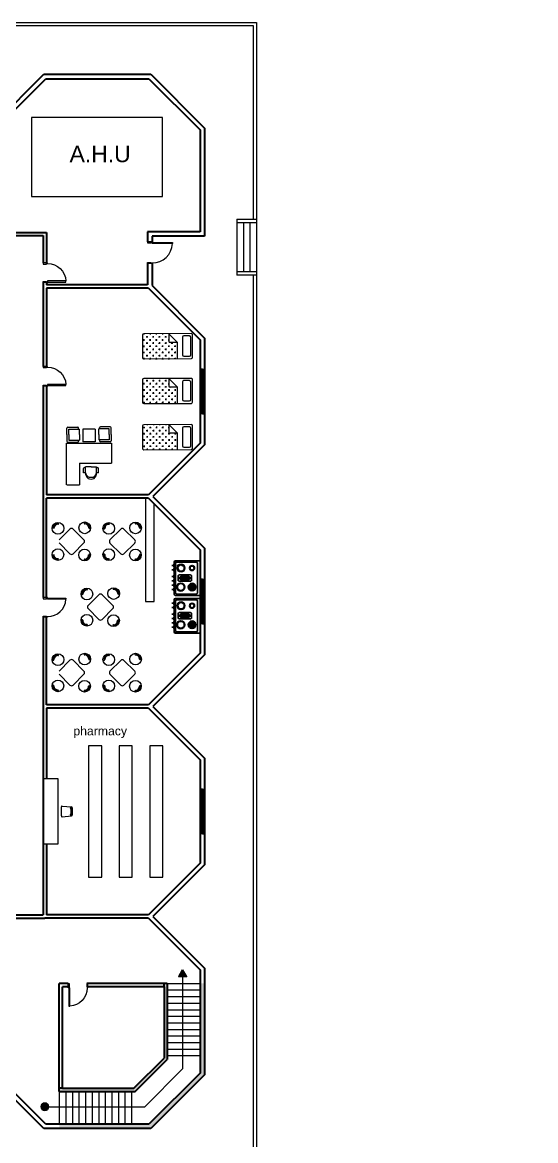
# Model space of a CAD drawing. Extents: x -15 to 148, y 313 to 399.
# Drawn here: x 124.4 to 147.8, y 347.9 to 399.1 of the extents above; entities that cross this region are included whole.
import ezdxf

# ---------------------------------------------------------------- set-up
doc = ezdxf.new("R2010")
doc.units = 0
doc.header["$LTSCALE"] = 0.15
doc.layers.get('0').update_dxf_attribs({"color": 252})
for name, color, linetype in [('0 BDH', 252, 'Continuous'), ('0 sockets', 252, 'Continuous'), ('d1', 252, 'Continuous'), ('FIX', 252, 'Continuous')]:
    doc.layers.add(name, color=color, linetype=linetype)
for name, color, linetype, lineweight in [('anal', 252, 'Continuous', 20), ('DOOR', 252, 'Continuous', 20), ('elev', 252, 'Continuous', 9), ('FUR', 252, 'Continuous', 9), ('sofa', 252, 'Continuous', 9), ('wall', 252, 'Continuous', 30)]:
    doc.layers.add(name, color=color, linetype=linetype, lineweight=lineweight)

# ---------------------------------------------------------------- blocks, each defined once
blk = doc.blocks.new('D100')
at = {"layer": 'DOOR'}
for points in [[(0.03, 0.2), (0.03, 1.14), (0.078, 1.14), (0.078, 0.2)], [(0.03, 0.2), (0, 0.2), (0, 0), (0.05, 0), (0.05, 0.15), (0.03, 0.15)], [(0.97, 0.2), (1, 0.2), (1, 0), (0.95, 0), (0.95, 0.15), (0.97, 0.15)]]:
    blk.add_lwpolyline(points, close=True, dxfattribs=at)
blk.add_circle((0.02, 0.21), 0.01, dxfattribs=at)
blk.add_arc((0.029, 0.2), 0.941, 0.0029, 86.9663, dxfattribs=at)
blk = doc.blocks.new('A$C48FC3568')
at = {"layer": 'FUR'}
h = blk.add_hatch(dxfattribs=at)
h.set_pattern_fill('CROSS', color=256, scale=0.5, style=0)
h.set_pattern_definition([(0, (-34.60875, 58.23435), (0.125, -0.125), [0.0625, -0.1875]), (270, (-34.5775, 58.2656), (-0.125, -0.125), [0.0625, -0.1875])])
h.paths.add_polyline_path([(1.055, 0.703), (1.055, 1), (0.05, 1, 0.414214), (0, 0.95), (0, 0.05, 0.414214), (0.05, 0), (1.402, 0), (1.402, 0.653), (1.105, 0.653, -0.414214)])
for p, q in [((0, 0.95), (0, 0.05)), ((1.95, 1), (0.05, 1)), ((1.402, 0.653), (1.055, 1)), ((1.055, 1), (1.055, 0.703)), ((1.877, 0.909), (1.652, 0.909)), ((2, 0.05), (2, 0.95)), ((1.402, 0.653), (1.105, 0.653)), ((1.402, 0), (1.402, 0.653)), ((1.602, 0.859), (1.602, 0.15)), ((1.927, 0.15), (1.927, 0.859)), ((1.652, 0.1), (1.877, 0.1)), ((0.05, 0), (1.95, 0))]:
    blk.add_line(p, q, dxfattribs=at)
for centre, start, end in [((0.05, 0.95), 90, 180), ((1.652, 0.859), 90, 180), ((1.877, 0.859), 360, 90), ((1.95, 0.95), 360, 90), ((1.105, 0.703), 180, 270), ((0.05, 0.05), 180, 270), ((1.652, 0.15), 180, 270), ((1.877, 0.15), 270, 0), ((1.95, 0.05), 270, 360)]:
    blk.add_arc(centre, 0.05, start, end, dxfattribs=at)
blk = doc.blocks.new('D90')
at = {"layer": 'DOOR'}
for points in [[(0.03, 0.2), (0.03, 1.04), (0.078, 1.04), (0.078, 0.2)], [(0.03, 0.2), (0, 0.2), (0, 0), (0.05, 0), (0.05, 0.15), (0.03, 0.15)], [(0.87, 0.2), (0.9, 0.2), (0.9, 0), (0.85, 0), (0.85, 0.15), (0.87, 0.15)]]:
    blk.add_lwpolyline(points, close=True, dxfattribs=at)
blk.add_circle((0.02, 0.21), 0.01, dxfattribs=at)
blk.add_arc((0.025, 0.197), 0.845, 0.2218, 86.3889, dxfattribs=at)
blk = doc.blocks.new('*X25')
at = {"color": 0}
for p, q in [((0.125, 0.561), (0.125, 0.644)), ((0.15, 0.538), (0.15, 0.667)), ((0.175, 0.529), (0.175, 0.676)), ((0.2, 0.529), (0.2, 0.676)), ((0.225, 0.538), (0.225, 0.667)), ((0.25, 0.562), (0.25, 0.643))]:
    blk.add_line(p, q, dxfattribs=at)
blk = doc.blocks.new('Ch01')
at = {"layer": 'FUR'}
for p, q in [((-0.499, -0.205), (-0.499, 0.207)), ((-0.455, 0.247), (-0.035, 0.205)), ((0.001, 0.165), (0.001, -0.163)), ((-0.455, -0.244), (-0.035, -0.202))]:
    blk.add_line(p, q, dxfattribs=at)
for centre, radius, start, end in [((-0.459, 0.207), 0.04, 84.2894, 180), ((-0.055, 0.168), 0.025, 20.5276, 200.5276), ((-0.499, 0.001), 0.449, 339.1935, 20.5276), ((-0.039, 0.165), 0.04, 0, 84.2894), ((-0.499, 0.001), 0.499, 339.1935, 20.5276), ((-0.459, -0.205), 0.04, 180, 275.7106), ((-0.056, -0.167), 0.025, 159.1935, 339.1935), ((-0.039, -0.163), 0.04, 275.7106, 0)]:
    blk.add_arc(centre, radius, start, end, dxfattribs=at)
blk = doc.blocks.new('ARCH')
at = {"layer": 'd1'}
for points in [[(131.7, 355.764), (131.519, 355.45), (131.881, 355.45)], [(125.57, 349.5, 1), (125.23, 349.5, 1)]]:
    blk.add_hatch(color=256, dxfattribs=at).paths.add_polyline_path(points)
at = {"layer": 'wall'}
h = blk.add_hatch(color=256, dxfattribs=at)
h.paths.add_polyline_path([(126.063, 350.35), (126.213, 350.35), (129.475, 350.35), (130.85, 351.725), (130.85, 354.987), (130.85, 355.137), (131, 355.137), (131, 351.663), (129.537, 350.2), (126.063, 350.2)], flags=17)
h.paths.add_polyline_path([(126.063, 348.7), (130.159, 348.7), (132.5, 351.041), (132.5, 355.137), (132.6, 355.137), (132.6, 350.859), (130.341, 348.6), (126.063, 348.6)])
h.paths.add_polyline_path([(126.063, 348.6), (130.341, 348.6), (130.241, 348.5), (126.063, 348.5)])
h.paths.add_polyline_path([(132.6, 355.137), (132.7, 355.137), (132.7, 350.959), (132.6, 350.859)])
at = {"layer": 'anal'}
for p, q in [((82.125, 399.075), (132.6, 399.075)), ((82.275, 398.925), (132.6, 398.925)), ((132.6, 399.075), (135.075, 399.075)), ((132.6, 398.925), (134.925, 398.925)), ((134.925, 398.925), (134.925, 390.6)), ((135.075, 399.075), (135.075, 390.6)), ((134.925, 390.6), (134.925, 390.075)), ((135.075, 390.6), (135.075, 346.125)), ((134.175, 390.075), (134.175, 387.525)), ((134.175, 390.075), (135.075, 390.075)), ((134.175, 389.925), (134.475, 389.925)), ((134.175, 389.925), (135.075, 389.925)), ((134.475, 389.925), (134.475, 387.675)), ((134.775, 389.925), (134.775, 387.675)), ((135.075, 390.075), (135.075, 387.525)), ((135.075, 387.675), (134.175, 387.675)), ((135.075, 387.525), (134.175, 387.525)), ((134.925, 387.525), (134.925, 346.275)), ((132.6, 383.225), (132.5, 383.225)), ((132.7, 383.175), (132.5, 383.175)), ((132.6, 383.175), (132.5, 383.175)), ((132.56, 383.175), (132.56, 382.225)), ((132.585, 383.175), (132.585, 382.225)), ((132.6, 383.225), (132.7, 383.225)), ((132.615, 383.175), (132.615, 382.225)), ((132.64, 383.175), (132.64, 382.225)), ((132.5, 382.175), (132.5, 382.225)), ((132.7, 382.225), (132.5, 382.225)), ((132.7, 382.175), (132.5, 382.175)), ((132.56, 382.175), (132.56, 381.225)), ((132.585, 382.175), (132.585, 381.225)), ((132.615, 382.175), (132.615, 381.225)), ((132.64, 382.175), (132.64, 381.225)), ((132.7, 382.175), (132.7, 382.225)), ((132.7, 381.225), (132.5, 381.225)), ((132.6, 381.225), (132.5, 381.225)), ((132.6, 381.175), (132.5, 381.175)), ((132.6, 381.175), (132.7, 381.175)), ((132.6, 373.625), (132.5, 373.625)), ((132.6, 373.575), (132.5, 373.575)), ((132.7, 373.575), (132.5, 373.575)), ((132.56, 373.575), (132.56, 372.625)), ((132.585, 373.575), (132.585, 372.625)), ((132.6, 373.625), (132.7, 373.625)), ((132.615, 373.575), (132.615, 372.625)), ((132.64, 373.575), (132.64, 372.625)), ((132.7, 372.625), (132.5, 372.625)), ((132.5, 372.575), (132.5, 372.625)), ((132.7, 372.575), (132.5, 372.575)), ((132.56, 372.575), (132.56, 371.625)), ((132.585, 372.575), (132.585, 371.625)), ((132.615, 372.575), (132.615, 371.625)), ((132.64, 372.575), (132.64, 371.625)), ((132.7, 372.575), (132.7, 372.625)), ((132.6, 371.625), (132.5, 371.625)), ((132.7, 371.625), (132.5, 371.625)), ((132.6, 371.575), (132.5, 371.575)), ((132.6, 371.575), (132.7, 371.575)), ((132.6, 364.025), (132.5, 364.025)), ((132.6, 364.025), (132.7, 364.025)), ((132.6, 363.975), (132.5, 363.975)), ((132.7, 363.975), (132.5, 363.975)), ((132.56, 363.975), (132.56, 363.025)), ((132.585, 363.975), (132.585, 363.025)), ((132.615, 363.975), (132.615, 363.025)), ((132.64, 363.975), (132.64, 363.025)), ((132.7, 363.025), (132.5, 363.025)), ((132.5, 362.975), (132.5, 363.025)), ((132.7, 362.975), (132.7, 363.025)), ((132.7, 362.975), (132.5, 362.975)), ((132.56, 362.975), (132.56, 362.025)), ((132.585, 362.975), (132.585, 362.025)), ((132.615, 362.975), (132.615, 362.025)), ((132.64, 362.975), (132.64, 362.025)), ((132.6, 362.025), (132.5, 362.025)), ((132.7, 362.025), (132.5, 362.025)), ((132.6, 361.975), (132.5, 361.975)), ((132.6, 361.975), (132.7, 361.975))]:
    blk.add_line(p, q, dxfattribs=at)
blk.add_lwpolyline([(130.786, 394.721), (124.786, 394.721), (124.786, 391.121), (130.786, 391.121)], close=True, dxfattribs=at)
at = {"layer": 'd1'}
blk.add_lwpolyline([(131.7, 355.764), (131.881, 355.45), (131.519, 355.45)], close=True, dxfattribs=at)
blk.add_circle((125.4, 349.5), 0.17, dxfattribs=at)
at = {"layer": 'elev'}
for p, q in [((131.7, 355.45), (131.7, 351.227)), ((131, 355.137), (132.5, 355.137)), ((131, 354.837), (132.5, 354.837)), ((131, 354.537), (132.5, 354.537)), ((131, 354.237), (132.5, 354.237)), ((131, 353.937), (132.5, 353.937)), ((131, 353.637), (132.5, 353.637)), ((131, 353.337), (132.5, 353.337)), ((131, 353.037), (132.5, 353.037)), ((131, 352.737), (132.5, 352.737)), ((131, 352.437), (132.5, 352.437)), ((131, 352.137), (132.5, 352.137)), ((131, 351.837), (132.5, 351.837)), ((131.7, 351.227), (129.973, 349.5)), ((126.063, 350.2), (126.063, 348.7)), ((126.363, 350.2), (126.363, 348.7)), ((126.663, 350.2), (126.663, 348.7)), ((126.963, 350.2), (126.963, 348.7)), ((127.263, 350.2), (127.263, 348.7)), ((127.563, 350.2), (127.563, 348.7)), ((127.863, 350.2), (127.863, 348.7)), ((128.163, 350.2), (128.163, 348.7)), ((128.463, 350.2), (128.463, 348.7)), ((128.763, 350.2), (128.763, 348.7)), ((129.063, 350.2), (129.063, 348.7)), ((129.363, 350.2), (129.363, 348.7)), ((125.4, 349.5), (129.973, 349.5))]:
    blk.add_line(p, q, dxfattribs=at)
at = {"layer": 'FIX', "ltscale": 1000}
for p, q in [((131.272, 374.276), (131.272, 374.211)), ((131.307, 372.938), (131.307, 374.402)), ((131.367, 374.462), (132.5, 374.462)), ((131.375, 373), (131.375, 374.34)), ((131.491, 374.217), (131.432, 374.276)), ((131.435, 374.4), (132.321, 374.4)), ((131.667, 374.217), (131.725, 374.276)), ((132.381, 374.34), (132.381, 373)), ((131.272, 374.076), (131.272, 374.011)), ((131.272, 373.776), (131.272, 373.711)), ((131.537, 374.041), (131.479, 373.982)), ((131.714, 374.041), (131.772, 373.982)), ((131.272, 373.576), (131.272, 373.511)), ((131.272, 373.376), (131.272, 373.311)), ((131.529, 373.345), (131.47, 373.404)), ((131.629, 373.71), (131.629, 373.63)), ((131.679, 373.71), (131.679, 373.63)), ((131.705, 373.345), (131.764, 373.404)), ((131.729, 373.71), (131.729, 373.63)), ((131.779, 373.71), (131.779, 373.63)), ((131.829, 373.71), (131.829, 373.63)), ((131.879, 373.71), (131.879, 373.63)), ((131.929, 373.71), (131.929, 373.63)), ((131.979, 373.71), (131.979, 373.63)), ((131.272, 373.176), (131.272, 373.111)), ((132.5, 372.878), (131.367, 372.878)), ((131.367, 372.737), (132.5, 372.737)), ((132.321, 372.94), (131.435, 372.94)), ((131.529, 373.169), (131.47, 373.11)), ((131.705, 373.169), (131.764, 373.11)), ((131.272, 372.552), (131.272, 372.487)), ((131.272, 372.352), (131.272, 372.287)), ((131.307, 371.214), (131.307, 372.677)), ((131.375, 371.275), (131.375, 372.616)), ((131.435, 372.676), (132.321, 372.676)), ((131.537, 372.493), (131.479, 372.551)), ((131.537, 372.316), (131.479, 372.258)), ((131.714, 372.493), (131.772, 372.551)), ((131.714, 372.316), (131.772, 372.258)), ((132.381, 372.616), (132.381, 371.275)), ((131.272, 372.052), (131.272, 371.987)), ((131.272, 371.852), (131.272, 371.787)), ((131.529, 371.621), (131.47, 371.679)), ((131.629, 371.986), (131.629, 371.906)), ((131.679, 371.986), (131.679, 371.906)), ((131.705, 371.621), (131.764, 371.679)), ((131.729, 371.986), (131.729, 371.906)), ((131.779, 371.986), (131.779, 371.906)), ((131.829, 371.986), (131.829, 371.906)), ((131.879, 371.986), (131.879, 371.906)), ((131.929, 371.986), (131.929, 371.906)), ((131.979, 371.986), (131.979, 371.906)), ((131.272, 371.652), (131.272, 371.587)), ((131.272, 371.452), (131.272, 371.387)), ((132.321, 371.215), (131.435, 371.215)), ((131.529, 371.444), (131.47, 371.386)), ((131.705, 371.444), (131.764, 371.386)), ((132.5, 371.154), (131.367, 371.154))]:
    blk.add_line(p, q, dxfattribs=at)
for points in [[(131.307, 374.244), (131.213, 374.244)], [(131.307, 374.276), (131.272, 374.276)], [(131.307, 374.044), (131.213, 374.044)], [(131.307, 373.744), (131.213, 373.744)], [(131.307, 374.211), (131.272, 374.211)], [(131.307, 374.076), (131.272, 374.076)], [(131.307, 374.011), (131.272, 374.011)], [(131.307, 373.776), (131.272, 373.776)], [(131.307, 373.544), (131.213, 373.544)], [(131.307, 373.344), (131.213, 373.344)], [(131.307, 373.711), (131.272, 373.711)], [(131.307, 373.576), (131.272, 373.576)], [(131.307, 373.511), (131.272, 373.511)], [(131.307, 373.376), (131.272, 373.376)], [(131.307, 373.311), (131.272, 373.311)], [(131.307, 373.144), (131.213, 373.144)], [(131.307, 373.176), (131.272, 373.176)], [(131.307, 373.111), (131.272, 373.111)], [(131.307, 372.519), (131.213, 372.519)], [(131.307, 372.319), (131.213, 372.319)], [(131.307, 372.552), (131.272, 372.552)], [(131.307, 372.487), (131.272, 372.487)], [(131.307, 372.352), (131.272, 372.352)], [(131.307, 372.287), (131.272, 372.287)], [(131.307, 372.019), (131.213, 372.019)], [(131.307, 371.819), (131.213, 371.819)], [(131.307, 372.052), (131.272, 372.052)], [(131.307, 371.987), (131.272, 371.987)], [(131.307, 371.852), (131.272, 371.852)], [(131.307, 371.787), (131.272, 371.787)], [(131.307, 371.619), (131.213, 371.619)], [(131.307, 371.419), (131.213, 371.419)], [(131.307, 371.652), (131.272, 371.652)], [(131.307, 371.587), (131.272, 371.587)], [(131.307, 371.452), (131.272, 371.452)], [(131.307, 371.387), (131.272, 371.387)]]:
    blk.add_lwpolyline(points, dxfattribs=at)
for points in [[(132.109, 373.762), (132.109, 373.577, -0.414214), (132.059, 373.527), (131.54, 373.527, -0.414214), (131.49, 373.577), (131.49, 373.762, -0.414214), (131.54, 373.812), (132.059, 373.812, -0.414214)], [(132.034, 373.687), (132.034, 373.653, -0.414214), (131.984, 373.603), (131.616, 373.603, -0.414214), (131.566, 373.653), (131.566, 373.687, -0.414214), (131.616, 373.737), (131.984, 373.737, -0.414214)], [(132.007, 373.687), (132.007, 373.653, -0.414214), (131.984, 373.63), (131.616, 373.63, -0.414214), (131.593, 373.653), (131.593, 373.687, -0.414214), (131.616, 373.71), (131.984, 373.71, -0.414214)], [(132.109, 372.038), (132.109, 371.853, -0.414214), (132.059, 371.803), (131.54, 371.803, -0.414214), (131.49, 371.853), (131.49, 372.038, -0.414214), (131.54, 372.088), (132.059, 372.088, -0.414214)], [(132.034, 371.963), (132.034, 371.929, -0.414214), (131.984, 371.879), (131.616, 371.879, -0.414214), (131.566, 371.929), (131.566, 371.963, -0.414214), (131.616, 372.013), (131.984, 372.013, -0.414214)], [(132.007, 371.963), (132.007, 371.929, -0.414214), (131.984, 371.906), (131.616, 371.906, -0.414214), (131.593, 371.929), (131.593, 371.963, -0.414214), (131.616, 371.986), (131.984, 371.986, -0.414214)]]:
    blk.add_lwpolyline(points, format="xyb", close=True, dxfattribs=at)
for centre, radius in [((131.626, 374.129), 0.174), ((131.626, 374.129), 0.149), ((132.132, 374.129), 0.116), ((132.132, 374.129), 0.0914), ((131.617, 373.257), 0.183), ((131.617, 373.257), 0.158), ((132.132, 373.257), 0.174), ((132.132, 373.257), 0.149), ((131.626, 372.405), 0.174), ((131.626, 372.405), 0.149), ((132.132, 372.405), 0.116), ((132.132, 372.405), 0.0914), ((131.617, 371.533), 0.183), ((131.617, 371.533), 0.158), ((132.132, 371.533), 0.174), ((132.132, 371.533), 0.149)]:
    blk.add_circle(centre, radius, dxfattribs=at)
for centre, start, end in [((131.367, 374.402), 90, 180), ((131.435, 374.34), 90, 180), ((132.321, 374.34), 0, 90), ((131.367, 372.938), 180, 270), ((131.367, 372.677), 90, 180), ((131.435, 373), 180, 270), ((132.321, 373), 270, 0), ((131.435, 372.616), 90, 180), ((132.321, 372.616), 0, 90), ((131.367, 371.214), 180, 270), ((131.435, 371.275), 180, 270), ((132.321, 371.275), 270, 0)]:
    blk.add_arc(centre, 0.06, start, end, dxfattribs=at)
at = {"layer": 'FUR'}
for p, q in [((126.409, 380.231), (126.409, 380.528)), ((126.455, 380.574), (126.901, 380.574)), ((126.501, 380.231), (126.501, 380.482)), ((126.501, 380.482), (126.981, 380.482)), ((126.946, 380.482), (126.946, 380.528)), ((126.981, 380.231), (126.981, 380.482)), ((127.131, 380.471), (127.131, 379.9)), ((127.702, 380.471), (127.131, 380.471)), ((127.702, 380.471), (127.702, 379.9)), ((128.347, 380.492), (127.867, 380.492)), ((127.867, 380.24), (127.867, 380.492)), ((127.902, 380.492), (127.902, 380.537)), ((128.393, 380.583), (127.947, 380.583)), ((128.347, 380.24), (128.347, 380.492)), ((128.439, 380.24), (128.439, 380.537)), ((126.409, 380.231), (126.409, 379.934)), ((126.455, 379.888), (126.901, 379.888)), ((126.501, 380.231), (126.501, 379.979)), ((126.501, 379.979), (126.981, 379.979)), ((126.946, 379.979), (126.946, 379.934)), ((126.981, 380.231), (126.981, 379.979)), ((127.702, 379.9), (127.131, 379.9)), ((127.867, 380.24), (127.867, 379.989)), ((128.347, 379.989), (127.867, 379.989)), ((127.902, 379.989), (127.902, 379.943)), ((128.393, 379.897), (127.947, 379.897)), ((128.347, 380.24), (128.347, 379.989)), ((128.439, 380.24), (128.439, 379.943)), ((126.385, 377.934), (126.385, 379.839)), ((126.385, 379.839), (128.442, 379.839)), ((128.442, 379.839), (128.442, 378.925)), ((126.981, 378.925), (126.981, 377.934)), ((126.981, 378.925), (128.442, 378.925)), ((127.171, 378.476), (127.171, 378.68)), ((127.262, 378.476), (127.171, 378.476)), ((127.262, 378.726), (127.217, 378.726)), ((127.262, 378.476), (127.262, 378.76)), ((127.514, 378.76), (127.262, 378.76)), ((127.514, 378.76), (127.765, 378.76)), ((127.765, 378.476), (127.765, 378.76)), ((127.765, 378.726), (127.811, 378.726)), ((127.857, 378.476), (127.765, 378.476)), ((127.857, 378.476), (127.857, 378.68)), ((126.409, 377.934), (126.981, 377.934)), ((130, 377.325), (130, 372.6)), ((130.4, 372.6), (130.4, 377.059)), ((126.551, 375.911), (126.056, 375.416)), ((127.188, 375.416), (126.693, 375.911)), ((128.874, 375.908), (128.379, 375.413)), ((129.51, 375.413), (129.015, 375.908)), ((126.056, 375.274), (126.551, 374.779)), ((126.693, 374.779), (127.188, 375.274)), ((128.379, 375.272), (128.874, 374.777)), ((129.015, 374.777), (129.51, 375.272)), ((127.874, 372.908), (127.379, 372.413)), ((128.51, 372.413), (128.015, 372.908)), ((127.379, 372.272), (127.874, 371.777)), ((128.015, 371.777), (128.51, 372.272)), ((130, 372.6), (130.4, 372.6)), ((126.551, 369.911), (126.056, 369.416)), ((127.188, 369.416), (126.693, 369.911)), ((128.874, 369.908), (128.379, 369.413)), ((129.51, 369.413), (129.015, 369.908)), ((126.056, 369.274), (126.551, 368.779)), ((126.693, 368.779), (127.188, 369.274)), ((128.379, 369.272), (128.874, 368.777)), ((129.015, 368.777), (129.51, 369.272))]:
    blk.add_line(p, q, dxfattribs=at)
for centre in [(126.003, 375.941), (127.225, 375.966), (128.326, 375.939), (129.547, 375.963), (126.001, 374.742), (127.218, 374.726), (128.324, 374.74), (129.541, 374.723), (128.547, 372.963), (127.326, 372.939), (127.324, 371.74), (128.541, 371.723), (126.003, 369.941), (127.225, 369.966), (128.326, 369.939), (129.547, 369.963), (126.001, 368.742), (127.218, 368.726), (128.324, 368.74), (129.541, 368.723)]:
    blk.add_circle(centre, 0.267, dxfattribs=at)
for centre, radius, start, end in [((126.455, 380.528), 0.0457, 90, 180), ((126.901, 380.528), 0.0457, 360, 90), ((127.947, 380.537), 0.0457, 90, 180), ((128.393, 380.537), 0.0457, 0, 90), ((126.455, 379.934), 0.0457, 180, 270), ((126.901, 379.934), 0.0457, 270, 360), ((127.947, 379.943), 0.0457, 180, 270), ((128.393, 379.943), 0.0457, 270, 0), ((127.217, 378.68), 0.0457, 90, 180), ((127.514, 378.443), 0.254, 172.4334, 7.5666), ((127.486, 378.504), 0.225, 187.1177, 277.1177), ((127.542, 378.504), 0.225, 262.8823, 352.8823), ((127.811, 378.68), 0.0457, 0, 90), ((126.003, 375.941), 0.237, 90, 180), ((126.003, 375.941), 0.187, 90, 180), ((126.003, 376.154), 0.025, 270, 90), ((126.622, 375.84), 0.1, 45, 135), ((127.224, 376.178), 0.025, 90.0423, 270.0423), ((127.225, 375.966), 0.237, 0.0423, 90.0423), ((127.225, 375.966), 0.187, 0.0423, 90.0423), ((127.437, 375.966), 0.025, 180.0423, 0.0423), ((128.326, 375.939), 0.237, 90, 180), ((128.113, 375.939), 0.025, 180, 0), ((128.326, 375.939), 0.187, 90, 180), ((128.326, 376.151), 0.025, 270, 90), ((128.945, 375.837), 0.1, 45, 135), ((129.547, 376.175), 0.025, 90.0423, 270.0423), ((129.547, 375.963), 0.237, 0.0423, 90.0423), ((129.547, 375.963), 0.187, 0.0423, 90.0423), ((129.76, 375.963), 0.025, 180.0423, 0.0423), ((127.117, 375.345), 0.1, 315, 45), ((128.45, 375.342), 0.1, 135, 225), ((129.44, 375.342), 0.1, 315, 45), ((126.622, 374.85), 0.1, 225, 315), ((127.431, 374.726), 0.025, 0, 180), ((128.112, 374.74), 0.025, 359.9577, 179.9577), ((128.945, 374.847), 0.1, 225, 315), ((129.753, 374.723), 0.025, 0, 180), ((126.001, 374.742), 0.237, 179.9577, 269.9577), ((126.001, 374.742), 0.187, 179.9577, 269.9577), ((126.001, 374.53), 0.025, 269.9577, 89.9577), ((127.218, 374.514), 0.025, 90, 270), ((127.218, 374.726), 0.237, 270, 0), ((127.218, 374.726), 0.187, 270, 0), ((128.324, 374.74), 0.237, 179.9577, 269.9577), ((128.324, 374.74), 0.187, 179.9577, 269.9577), ((128.324, 374.527), 0.025, 269.9577, 89.9577), ((129.541, 374.511), 0.025, 90, 270), ((129.541, 374.723), 0.237, 270, 0), ((129.541, 374.723), 0.187, 270, 0), ((127.326, 372.939), 0.237, 90, 180), ((127.113, 372.939), 0.025, 180, 0), ((127.326, 372.939), 0.187, 90, 180), ((127.326, 373.151), 0.025, 270, 90), ((127.945, 372.837), 0.1, 45, 135), ((128.547, 373.175), 0.025, 90.0423, 270.0423), ((128.547, 372.963), 0.237, 0.0423, 90.0423), ((128.547, 372.963), 0.187, 0.0423, 90.0423), ((128.76, 372.963), 0.025, 180.0423, 0.0423), ((127.45, 372.342), 0.1, 135, 225), ((128.44, 372.342), 0.1, 315, 45), ((127.112, 371.74), 0.025, 359.9577, 179.9577), ((127.324, 371.74), 0.237, 179.9577, 269.9577), ((127.324, 371.74), 0.187, 179.9577, 269.9577), ((127.945, 371.847), 0.1, 225, 315), ((128.541, 371.723), 0.237, 270, 0), ((128.541, 371.723), 0.187, 270, 0), ((128.753, 371.723), 0.025, 0, 180), ((127.324, 371.527), 0.025, 269.9577, 89.9577), ((128.541, 371.511), 0.025, 90, 270), ((126.003, 369.941), 0.237, 90, 180), ((126.003, 370.154), 0.025, 270, 90), ((127.224, 370.178), 0.025, 90.0423, 270.0423), ((127.225, 369.966), 0.237, 0.0423, 90.0423), ((127.225, 369.966), 0.187, 0.0423, 90.0423), ((128.326, 369.939), 0.237, 90, 180), ((128.326, 370.151), 0.025, 270, 90), ((129.547, 370.175), 0.025, 90.0423, 270.0423), ((129.547, 369.963), 0.237, 0.0423, 90.0423), ((129.547, 369.963), 0.187, 0.0423, 90.0423), ((125.791, 369.941), 0.025, 180, 0), ((126.003, 369.941), 0.187, 90, 180), ((126.622, 369.84), 0.1, 45, 135), ((127.437, 369.966), 0.025, 180.0423, 0.0423), ((128.113, 369.939), 0.025, 180, 0), ((128.326, 369.939), 0.187, 90, 180), ((128.945, 369.837), 0.1, 45, 135), ((129.76, 369.963), 0.025, 180.0423, 0.0423), ((127.117, 369.345), 0.1, 315, 45), ((128.45, 369.342), 0.1, 135, 225), ((129.44, 369.342), 0.1, 315, 45), ((125.789, 368.743), 0.025, 359.9577, 179.9577), ((126.001, 368.742), 0.237, 179.9577, 269.9577), ((126.001, 368.742), 0.187, 179.9577, 269.9577), ((126.622, 368.85), 0.1, 225, 315), ((127.218, 368.726), 0.237, 270, 0), ((127.218, 368.726), 0.187, 270, 0), ((127.431, 368.726), 0.025, 0, 180), ((128.112, 368.74), 0.025, 359.9577, 179.9577), ((128.324, 368.74), 0.237, 179.9577, 269.9577), ((128.324, 368.74), 0.187, 179.9577, 269.9577), ((128.945, 368.847), 0.1, 225, 315), ((129.541, 368.723), 0.237, 270, 0), ((129.541, 368.723), 0.187, 270, 0), ((129.753, 368.723), 0.025, 0, 180), ((126.001, 368.53), 0.025, 269.9577, 89.9577), ((127.218, 368.514), 0.025, 90, 270), ((128.324, 368.527), 0.025, 269.9577, 89.9577), ((129.541, 368.511), 0.025, 90, 270)]:
    blk.add_arc(centre, radius, start, end, dxfattribs=at)
at = {"layer": 'sofa'}
for p, q in [((127.4, 366), (127.4, 360)), ((128, 366), (127.4, 366)), ((128, 360), (128, 366)), ((128.8, 366), (128.8, 360)), ((129.4, 366), (128.8, 366)), ((129.4, 360), (129.4, 366)), ((130.2, 366), (130.2, 360)), ((130.8, 366), (130.2, 366)), ((130.8, 360), (130.8, 366)), ((125.325, 364.5), (125.325, 361.5)), ((125.325, 364.5), (126, 364.5)), ((126, 364.5), (126, 361.5)), ((126, 361.5), (125.325, 361.5)), ((127.4, 360), (128, 360)), ((128.8, 360), (129.4, 360)), ((130.2, 360), (130.8, 360))]:
    blk.add_line(p, q, dxfattribs=at)
at = {"layer": 'wall'}
for p, q in [((123, 394.341), (125.359, 396.7)), ((123.075, 394.134), (125.441, 396.5)), ((125.359, 396.7), (130.241, 396.7)), ((125.441, 396.5), (130.159, 396.5)), ((130.159, 396.5), (132.5, 394.159)), ((130.241, 396.7), (132.7, 394.241)), ((132.7, 394.241), (132.7, 389.3)), ((132.5, 394.159), (132.5, 389.5)), ((123, 389.325), (125.325, 389.325)), ((123.075, 389.475), (125.475, 389.475)), ((125.325, 389.325), (125.325, 388.075)), ((125.475, 389.475), (125.475, 388.075)), ((130.1, 389.5), (130.1, 389.044)), ((132.5, 389.5), (130.1, 389.5)), ((130.3, 389.3), (130.3, 389.044)), ((132.7, 389.3), (130.3, 389.3)), ((130.1, 388.044), (130.1, 387.075)), ((130.3, 388.044), (130.3, 387.041)), ((125.325, 387.175), (125.325, 387)), ((125.325, 387.075), (125.325, 383.341)), ((125.475, 387.175), (125.475, 387.075)), ((130.1, 387.075), (125.475, 387.075)), ((130.3, 387.041), (132.7, 384.641)), ((130.134, 386.925), (125.475, 386.925)), ((125.475, 386.925), (125.475, 383.341)), ((130.134, 386.925), (132.5, 384.559)), ((132.5, 384.559), (132.5, 379.841)), ((132.7, 384.641), (132.7, 379.759)), ((125.325, 382.441), (125.325, 372.776)), ((125.475, 382.441), (125.475, 377.475)), ((132.5, 379.841), (130.134, 377.475)), ((132.7, 379.759), (130.341, 377.4)), ((130.134, 377.475), (125.475, 377.475)), ((130.134, 377.325), (125.475, 377.325)), ((125.475, 372.776), (125.475, 377.325)), ((130.134, 377.325), (132.5, 374.959)), ((130.341, 377.4), (132.7, 375.041)), ((132.5, 374.959), (132.5, 370.241)), ((132.7, 375.041), (132.7, 370.159)), ((125.325, 371.876), (125.325, 358.275)), ((125.475, 367.875), (125.475, 371.876)), ((132.5, 370.241), (130.134, 367.875)), ((132.7, 370.159), (130.341, 367.8)), ((130.134, 367.875), (125.475, 367.875)), ((130.134, 367.725), (125.475, 367.725)), ((125.475, 367.725), (125.475, 364.5)), ((130.134, 367.725), (132.5, 365.359)), ((130.341, 367.8), (132.7, 365.441)), ((132.5, 365.359), (132.5, 360.641)), ((132.7, 365.441), (132.7, 360.559)), ((125.475, 361.5), (125.475, 358.275)), ((132.5, 360.641), (130.134, 358.275)), ((132.7, 360.559), (130.341, 358.2)), ((122.925, 358.275), (125.325, 358.275)), ((123.075, 358.125), (125.4, 358.125)), ((130.134, 358.125), (125.4, 358.125)), ((130.134, 358.275), (125.475, 358.275)), ((130.134, 358.125), (132.5, 355.759)), ((130.341, 358.2), (132.7, 355.841)), ((132.7, 355.841), (132.7, 350.959)), ((132.5, 355.759), (132.5, 351.041)), ((126.063, 350.2), (126.063, 355.137)), ((126.466, 355.137), (126.063, 355.137)), ((126.213, 350.35), (126.213, 354.987)), ((126.466, 354.987), (126.213, 354.987)), ((131, 355.137), (127.316, 355.137)), ((130.85, 354.987), (127.366, 354.987)), ((130.85, 354.987), (130.85, 355.137)), ((130.85, 354.987), (130.85, 351.725)), ((131, 355.137), (131, 351.663)), ((129.475, 350.35), (130.85, 351.725)), ((129.537, 350.2), (131, 351.663)), ((125.359, 348.5), (123, 350.859)), ((125.441, 348.7), (123.075, 351.066)), ((132.5, 351.041), (130.159, 348.7)), ((132.7, 350.959), (130.241, 348.5)), ((126.213, 350.35), (126.063, 350.35)), ((126.213, 350.35), (129.475, 350.35)), ((126.063, 350.2), (129.537, 350.2)), ((130.159, 348.7), (125.441, 348.7)), ((130.241, 348.5), (125.359, 348.5))]:
    blk.add_line(p, q, dxfattribs=at)
at = {"layer": 'DOOR', "rotation": 270}
for name, p in [('D100', (130.1, 389.044)), ('D90', (125.325, 372.776))]:
    blk.add_blockref(name, p, dxfattribs=at)
at = {"layer": 'DOOR', "xscale": -1}
for p, rotation in [((125.325, 387.175), 270), ((125.325, 382.441), 270), ((126.466, 355.137), 180)]:
    blk.add_blockref('D90', p, dxfattribs=dict(at, rotation=rotation))
at = {"layer": 'DOOR'}
blk.add_blockref('Ch01', (126.656, 363), dxfattribs=at)
at = {"layer": 'FIX', "ltscale": 1000, "xscale": 2, "yscale": 2, "zscale": 2, "rotation": 180}
for p in [(132.507, 374.462), (132.507, 372.737)]:
    blk.add_blockref('*X25', p, dxfattribs=at)
at = {"layer": 'FUR', "xscale": 1.142857142856969, "yscale": 1.142857142856969, "zscale": 1.142857142856969, "rotation": 0.125901765957867}
for p in [(129.869, 383.696), (129.869, 381.652), (129.869, 379.539)]:
    blk.add_blockref('A$C48FC3568', p, dxfattribs=at)
at = {"layer": 'anal', "insert": (126.533, 393.433), "char_height": 0.75, "width": 4.8, "attachment_point": 1}
blk.add_mtext('{\\fArial|b0|i0|c0|p34;A.H.U}', dxfattribs=at)
at = {"layer": 'd1', "insert": (126.706, 366.88), "char_height": 0.4, "width": 6.0636, "attachment_point": 1}
blk.add_mtext('{\\fArial|b0|i0|c0|p34;pharmacy}', dxfattribs=at)

msp = doc.modelspace()

# ---------------------------------------------------------------- hatches: boundary and pattern name
at = {"layer": '0 BDH', "linetype": 'ByBlock'}
h = msp.add_hatch(dxfattribs=at)
h.set_pattern_fill('ANGLE', color=2)
h.set_pattern_definition([(0, (0.288, -0.041), (0, 6.985), [5.08, -1.905]), (90, (0.288, -0.041), (-6.985, 4e-16), [5.08, -1.905])])
h.paths.add_polyline_path([(147.431, 396.868, 1), (147.449, 396.868, 1)])
h = msp.add_hatch(dxfattribs=at)
h.set_pattern_fill('ANGLE', color=2)
h.set_pattern_definition([(0, (0.671, -3.5894), (0, 6.985), [5.08, -1.905]), (90, (0.671, -3.5894), (-6.985, 4e-16), [5.08, -1.905])])
h.paths.add_polyline_path([(147.814, 393.32, 1), (147.832, 393.32, 1)])

# ---------------------------------------------------------------- block references
at = {"layer": '0 sockets', "color": 3}
msp.add_blockref('ARCH', (0, 0), dxfattribs=at)

doc.saveas('drawing.dxf')
